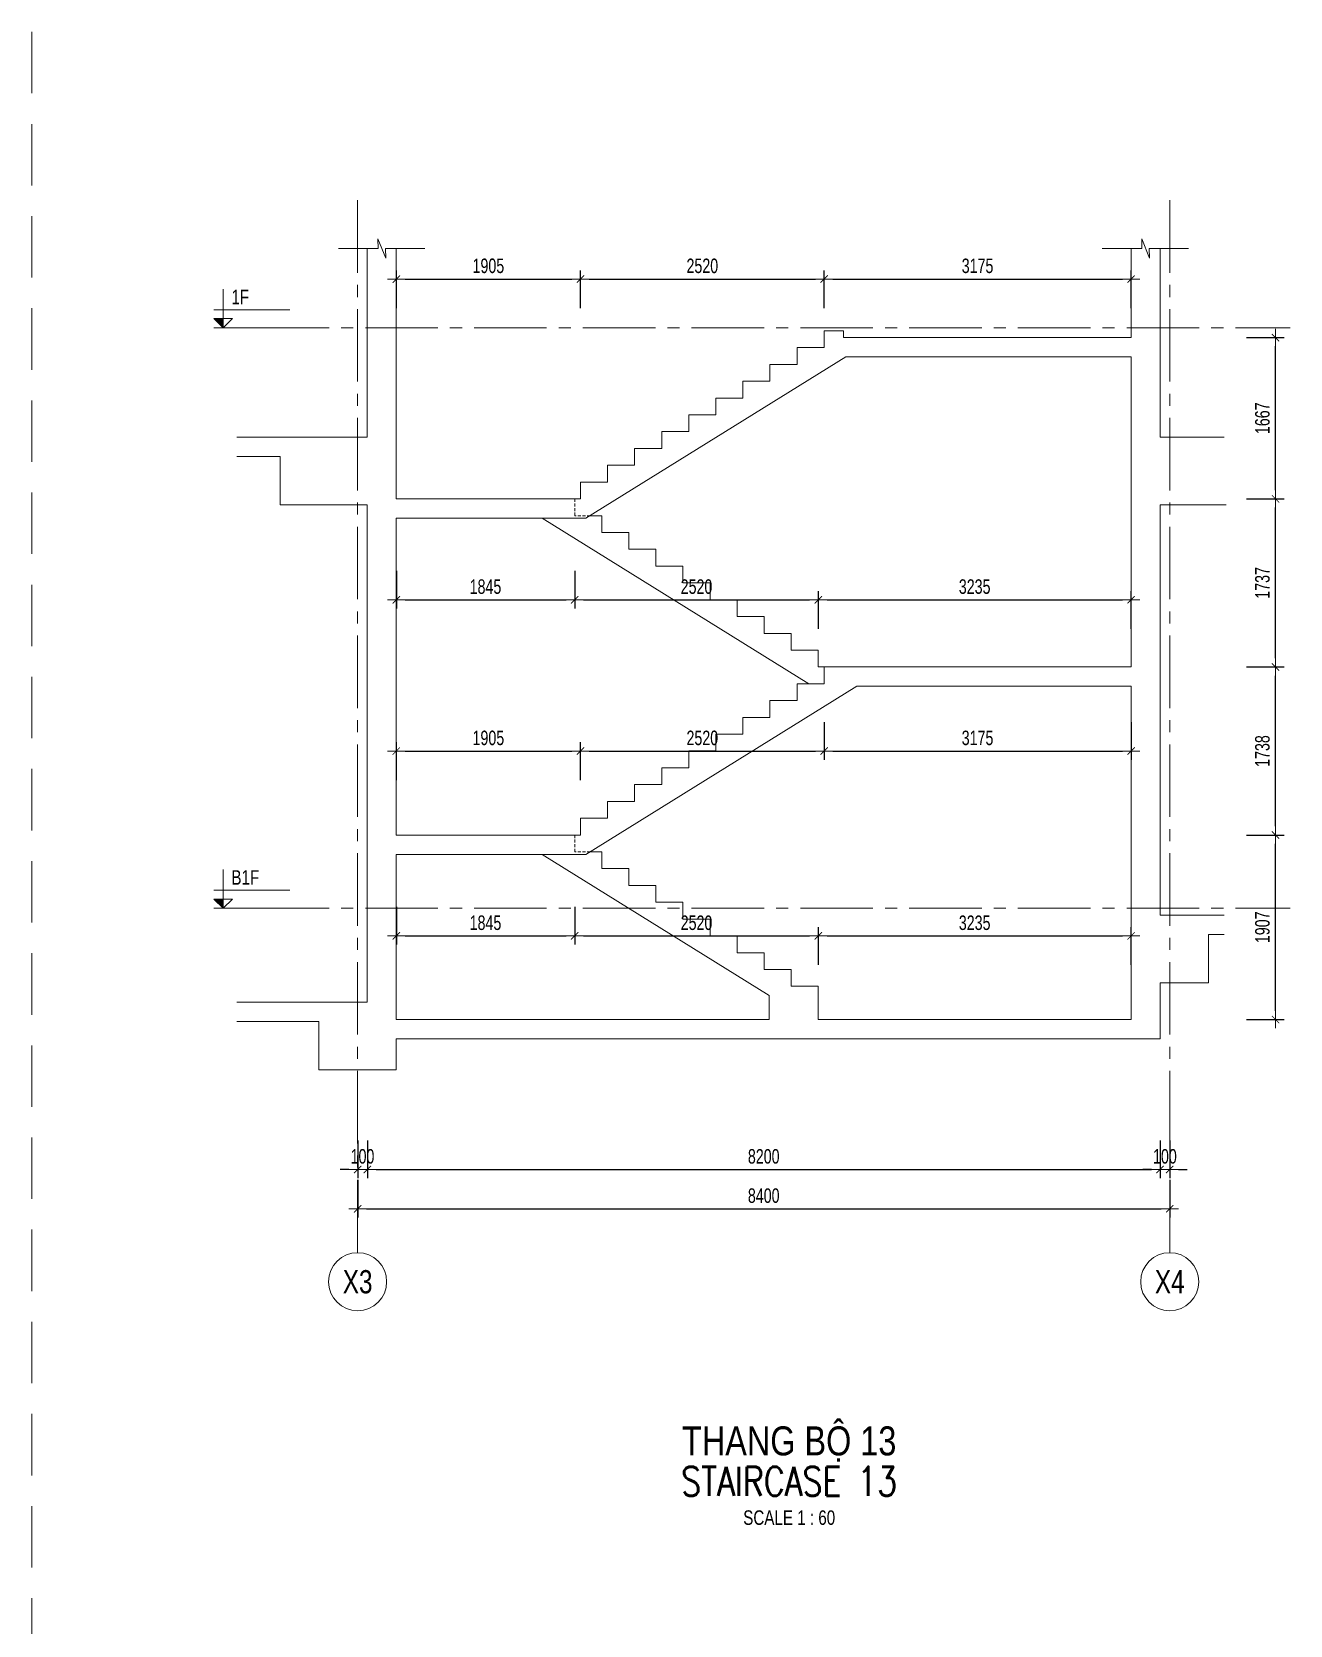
# Model space of a CAD drawing. Header units: millimetres. Extents: x -179076 to 254975, y -18667 to 296191.
# Drawn here: x 189934 to 202949, y 59763 to 76234 of the extents above; entities that cross this region are included whole.
import ezdxf
from ezdxf.enums import TextEntityAlignment as Align

# ---------------------------------------------------------------- set-up
doc = ezdxf.new("R2010")
doc.units = ezdxf.units.MM
doc.linetypes.add('CENTER2', pattern=[1.125, 0.75, -0.125, 0.125, -0.125])
doc.linetypes.add('HIDDEN2', pattern=[4.7625, 3.175, -1.5875])
doc.layers.get('Defpoints').update_dxf_attribs({"color": 151, "lineweight": 9})
for name, color, linetype, lineweight in [('NDC_S_ANNO', 7, 'Continuous', 20), ('NDC_S_AXIS', 5, 'CENTER2', 13), ('NDC_S_CONTINUOUS', 3, 'Continuous', 20), ('NDC_S_DIM', 1, 'Continuous', 15), ('NDC_S_ENG TITLE', 3, 'Continuous', 20), ('NDC_S_HIDDEN', 8, 'HIDDEN2', 13), ('NDC_S_SLAB', 2, 'Continuous', 20), ('NDC_S_SYMBOL', 1, 'Continuous', 15), ('NDC_S_TEXT SYMBOL', 7, 'Continuous', 20), ('NDC_S_VN TEXT', 7, 'Continuous', 20), ('NDC_S_VN TITLE', 6, 'Continuous', 35)]:
    doc.layers.add(name, color=color, linetype=linetype, lineweight=lineweight)
doc.styles.add('NDC_ANNO', font='', dxfattribs={"width": 0.8})
doc.styles.add('NDC_DIM', font='', dxfattribs={"width": 0.75})
doc.styles.add('NDC_EN TXT', font='romans.shx', dxfattribs={"width": 0.8})
doc.styles.add('NDC_VIE TXT', font='arial.ttf', dxfattribs={"width": 0.8})
doc.styles.get('NDC_ANNO').set_extended_font_data('Dotum')
doc.styles.get('NDC_DIM').set_extended_font_data('Dotum')
doc.dimstyles.new('NDC_dim_60', dxfattribs={"dimscale": 60, "dimtxt": 2.5, "dimasz": 1.5, "dimexe": 1.5, "dimexo": 2.5, "dimgap": 1, "dimtad": 1, "dimdec": 0, "dimzin": 0, "dimdsep": 46, "dimtxsty": 'NDC_DIM', "dimblk": 'DIMMARK', "dimcen": 0.09, "dimdle": 1.2, "dimclrd": 1, "dimclre": 1, "dimclrt": 3, "dimadec": 0, "dimazin": 0, "dimtfac": 1, "dimtdec": 0, "dimtix": 1, "dimtofl": 0, "dimtmove": 0, "dimatfit": 3, "dimfxl": 5, "dimfxlon": 1, "dimtolj": 1, "dimtzin": 0, "dimarcsym": 0})

# ---------------------------------------------------------------- blocks, each defined once
blk = doc.blocks.new('DIMMARK')
at = {"layer": 'NDC_S_DIM', "color": 1}
blk.add_line((-1.5, 0), (1, 0), dxfattribs=at)
at = {"layer": 'NDC_S_DIM', "color": 2, "const_width": 0.1}
blk.add_lwpolyline([(-0.42, -0.42), (0.42, 0.42)], dxfattribs=at)
blk = doc.blocks.new('*D1991')
at = {"layer": 'Defpoints', "color": 0, "transparency": 16777216}
for p in [(193704, 67931), (195549, 67931), (195549, 66888)]:
    blk.add_point(p, dxfattribs=at)
at = {"layer": 'NDC_S_DIM', "color": 1, "lineweight": -2, "transparency": 16777216}
for p, q in [((193704, 67188), (193704, 66798)), ((195549, 67188), (195549, 66798)), ((193794, 66888), (195459, 66888))]:
    blk.add_line(p, q, dxfattribs=at)
at = {"layer": 'NDC_S_DIM', "color": 1, "lineweight": -2, "transparency": 16777216, "xscale": 90, "yscale": 90, "zscale": 90, "rotation": 180}
blk.add_blockref('DIMMARK', (193704, 66888), dxfattribs=at)
at = {"layer": 'NDC_S_DIM', "color": 1, "lineweight": -2, "transparency": 16777216, "xscale": 90, "yscale": 90, "zscale": 90}
blk.add_blockref('DIMMARK', (195549, 66888), dxfattribs=at)
at = {"layer": 'NDC_S_DIM', "color": 3, "transparency": 16777216, "insert": (194626, 67023), "char_height": 150, "attachment_point": 5, "style": 'NDC_DIM'}
blk.add_mtext('\\A1;1845', dxfattribs=at)
blk = doc.blocks.new('*D1992')
at = {"layer": 'Defpoints', "color": 0, "transparency": 16777216}
for p in [(195549, 67931), (198069, 66888), (198069, 66023)]:
    blk.add_point(p, dxfattribs=at)
at = {"layer": 'NDC_S_DIM', "color": 1, "lineweight": -2, "transparency": 16777216}
for p, q in [((195549, 67188), (195549, 66798)), ((195639, 66888), (197979, 66888)), ((198069, 66588), (198069, 66978))]:
    blk.add_line(p, q, dxfattribs=at)
at = {"layer": 'NDC_S_DIM', "color": 1, "lineweight": -2, "transparency": 16777216, "xscale": 90, "yscale": 90, "zscale": 90, "rotation": 180}
blk.add_blockref('DIMMARK', (195549, 66888), dxfattribs=at)
at = {"layer": 'NDC_S_DIM', "color": 1, "lineweight": -2, "transparency": 16777216, "xscale": 90, "yscale": 90, "zscale": 90}
blk.add_blockref('DIMMARK', (198069, 66888), dxfattribs=at)
at = {"layer": 'NDC_S_DIM', "color": 3, "transparency": 16777216, "insert": (196809, 67023), "char_height": 150, "attachment_point": 5, "style": 'NDC_DIM'}
blk.add_mtext('\\A1;2520', dxfattribs=at)
blk = doc.blocks.new('*D1993')
at = {"layer": 'Defpoints', "color": 0, "transparency": 16777216}
for p in [(201304, 66888), (198069, 66023), (201304, 66023)]:
    blk.add_point(p, dxfattribs=at)
at = {"layer": 'NDC_S_DIM', "color": 1, "lineweight": -2, "transparency": 16777216}
for p, q in [((198069, 66588), (198069, 66978)), ((198159, 66888), (201214, 66888)), ((201304, 66588), (201304, 66978))]:
    blk.add_line(p, q, dxfattribs=at)
at = {"layer": 'NDC_S_DIM', "color": 1, "lineweight": -2, "transparency": 16777216, "xscale": 90, "yscale": 90, "zscale": 90, "rotation": 180}
blk.add_blockref('DIMMARK', (198069, 66888), dxfattribs=at)
at = {"layer": 'NDC_S_DIM', "color": 1, "lineweight": -2, "transparency": 16777216, "xscale": 90, "yscale": 90, "zscale": 90}
blk.add_blockref('DIMMARK', (201304, 66888), dxfattribs=at)
at = {"layer": 'NDC_S_DIM', "color": 3, "transparency": 16777216, "insert": (199686, 67023), "char_height": 150, "attachment_point": 5, "style": 'NDC_DIM'}
blk.add_mtext('\\A1;3235', dxfattribs=at)
blk = doc.blocks.new('*D1994')
at = {"layer": 'Defpoints', "color": 0, "transparency": 16777216}
for p in [(195609, 68799), (193704, 67931), (195609, 67931)]:
    blk.add_point(p, dxfattribs=at)
at = {"layer": 'NDC_S_DIM', "color": 1, "lineweight": -2, "transparency": 16777216}
for p, q in [((193704, 68499), (193704, 68889)), ((195609, 68499), (195609, 68889)), ((193794, 68799), (195519, 68799))]:
    blk.add_line(p, q, dxfattribs=at)
at = {"layer": 'NDC_S_DIM', "color": 1, "lineweight": -2, "transparency": 16777216, "xscale": 90, "yscale": 90, "zscale": 90, "rotation": 180}
blk.add_blockref('DIMMARK', (193704, 68799), dxfattribs=at)
at = {"layer": 'NDC_S_DIM', "color": 1, "lineweight": -2, "transparency": 16777216, "xscale": 90, "yscale": 90, "zscale": 90}
blk.add_blockref('DIMMARK', (195609, 68799), dxfattribs=at)
at = {"layer": 'NDC_S_DIM', "color": 3, "transparency": 16777216, "insert": (194656, 68934), "char_height": 150, "attachment_point": 5, "style": 'NDC_DIM'}
blk.add_mtext('\\A1;1905', dxfattribs=at)
blk = doc.blocks.new('*D1995')
at = {"layer": 'Defpoints', "color": 0, "transparency": 16777216}
for p in [(198129, 69494), (198129, 68799), (195609, 67931)]:
    blk.add_point(p, dxfattribs=at)
at = {"layer": 'NDC_S_DIM', "color": 1, "lineweight": -2, "transparency": 16777216}
for p, q in [((198129, 69099), (198129, 68709)), ((195609, 68499), (195609, 68889)), ((195699, 68799), (198039, 68799))]:
    blk.add_line(p, q, dxfattribs=at)
at = {"layer": 'NDC_S_DIM', "color": 1, "lineweight": -2, "transparency": 16777216, "xscale": 90, "yscale": 90, "zscale": 90, "rotation": 180}
blk.add_blockref('DIMMARK', (195609, 68799), dxfattribs=at)
at = {"layer": 'NDC_S_DIM', "color": 1, "lineweight": -2, "transparency": 16777216, "xscale": 90, "yscale": 90, "zscale": 90}
blk.add_blockref('DIMMARK', (198129, 68799), dxfattribs=at)
at = {"layer": 'NDC_S_DIM', "color": 3, "transparency": 16777216, "insert": (196869, 68934), "char_height": 150, "attachment_point": 5, "style": 'NDC_DIM'}
blk.add_mtext('\\A1;2520', dxfattribs=at)
blk = doc.blocks.new('*D1996')
at = {"layer": 'Defpoints', "color": 0, "transparency": 16777216}
for p in [(198129, 69494), (201304, 69468), (201304, 68799)]:
    blk.add_point(p, dxfattribs=at)
at = {"layer": 'NDC_S_DIM', "color": 1, "lineweight": -2, "transparency": 16777216}
for p, q in [((198129, 69099), (198129, 68709)), ((201304, 69099), (201304, 68709)), ((198219, 68799), (201214, 68799))]:
    blk.add_line(p, q, dxfattribs=at)
at = {"layer": 'NDC_S_DIM', "color": 1, "lineweight": -2, "transparency": 16777216, "xscale": 90, "yscale": 90, "zscale": 90, "rotation": 180}
blk.add_blockref('DIMMARK', (198129, 68799), dxfattribs=at)
at = {"layer": 'NDC_S_DIM', "color": 1, "lineweight": -2, "transparency": 16777216, "xscale": 90, "yscale": 90, "zscale": 90}
blk.add_blockref('DIMMARK', (201304, 68799), dxfattribs=at)
at = {"layer": 'NDC_S_DIM', "color": 3, "transparency": 16777216, "insert": (199716, 68934), "char_height": 150, "attachment_point": 5, "style": 'NDC_DIM'}
blk.add_mtext('\\A1;3175', dxfattribs=at)
blk = doc.blocks.new('*D1997')
at = {"layer": 'Defpoints', "color": 0, "transparency": 16777216}
for p in [(195549, 71406), (193704, 71206), (195549, 70363)]:
    blk.add_point(p, dxfattribs=at)
at = {"layer": 'NDC_S_DIM', "color": 1, "lineweight": -2, "transparency": 16777216}
for p, q in [((193704, 70663), (193704, 70273)), ((195549, 70663), (195549, 70273)), ((193794, 70363), (195459, 70363))]:
    blk.add_line(p, q, dxfattribs=at)
at = {"layer": 'NDC_S_DIM', "color": 1, "lineweight": -2, "transparency": 16777216, "xscale": 90, "yscale": 90, "zscale": 90, "rotation": 180}
blk.add_blockref('DIMMARK', (193704, 70363), dxfattribs=at)
at = {"layer": 'NDC_S_DIM', "color": 1, "lineweight": -2, "transparency": 16777216, "xscale": 90, "yscale": 90, "zscale": 90}
blk.add_blockref('DIMMARK', (195549, 70363), dxfattribs=at)
at = {"layer": 'NDC_S_DIM', "color": 3, "transparency": 16777216, "insert": (194626, 70498), "char_height": 150, "attachment_point": 5, "style": 'NDC_DIM'}
blk.add_mtext('\\A1;1845', dxfattribs=at)
blk = doc.blocks.new('*D1998')
at = {"layer": 'Defpoints', "color": 0, "transparency": 16777216}
for p in [(195549, 71406), (198069, 70363), (198069, 69668)]:
    blk.add_point(p, dxfattribs=at)
at = {"layer": 'NDC_S_DIM', "color": 1, "lineweight": -2, "transparency": 16777216}
for p, q in [((195549, 70663), (195549, 70273)), ((195639, 70363), (197979, 70363)), ((198069, 70063), (198069, 70453))]:
    blk.add_line(p, q, dxfattribs=at)
at = {"layer": 'NDC_S_DIM', "color": 1, "lineweight": -2, "transparency": 16777216, "xscale": 90, "yscale": 90, "zscale": 90, "rotation": 180}
blk.add_blockref('DIMMARK', (195549, 70363), dxfattribs=at)
at = {"layer": 'NDC_S_DIM', "color": 1, "lineweight": -2, "transparency": 16777216, "xscale": 90, "yscale": 90, "zscale": 90}
blk.add_blockref('DIMMARK', (198069, 70363), dxfattribs=at)
at = {"layer": 'NDC_S_DIM', "color": 3, "transparency": 16777216, "insert": (196809, 70498), "char_height": 150, "attachment_point": 5, "style": 'NDC_DIM'}
blk.add_mtext('\\A1;2520', dxfattribs=at)
blk = doc.blocks.new('*D1999')
at = {"layer": 'Defpoints', "color": 0, "transparency": 16777216}
for p in [(201304, 70363), (198069, 69668), (201304, 69668)]:
    blk.add_point(p, dxfattribs=at)
at = {"layer": 'NDC_S_DIM', "color": 1, "lineweight": -2, "transparency": 16777216}
for p, q in [((198069, 70063), (198069, 70453)), ((198159, 70363), (201214, 70363)), ((201304, 70063), (201304, 70453))]:
    blk.add_line(p, q, dxfattribs=at)
at = {"layer": 'NDC_S_DIM', "color": 1, "lineweight": -2, "transparency": 16777216, "xscale": 90, "yscale": 90, "zscale": 90, "rotation": 180}
blk.add_blockref('DIMMARK', (198069, 70363), dxfattribs=at)
at = {"layer": 'NDC_S_DIM', "color": 1, "lineweight": -2, "transparency": 16777216, "xscale": 90, "yscale": 90, "zscale": 90}
blk.add_blockref('DIMMARK', (201304, 70363), dxfattribs=at)
at = {"layer": 'NDC_S_DIM', "color": 3, "transparency": 16777216, "insert": (199686, 70498), "char_height": 150, "attachment_point": 5, "style": 'NDC_DIM'}
blk.add_mtext('\\A1;3235', dxfattribs=at)
blk = doc.blocks.new('*D2000')
at = {"layer": 'Defpoints', "color": 0, "transparency": 16777216}
for p in [(195609, 73678), (193704, 71406), (195609, 71406)]:
    blk.add_point(p, dxfattribs=at)
at = {"layer": 'NDC_S_DIM', "color": 1, "lineweight": -2, "transparency": 16777216}
for p, q in [((193704, 73378), (193704, 73768)), ((193794, 73678), (195519, 73678)), ((195609, 73378), (195609, 73768))]:
    blk.add_line(p, q, dxfattribs=at)
at = {"layer": 'NDC_S_DIM', "color": 1, "lineweight": -2, "transparency": 16777216, "xscale": 90, "yscale": 90, "zscale": 90, "rotation": 180}
blk.add_blockref('DIMMARK', (193704, 73678), dxfattribs=at)
at = {"layer": 'NDC_S_DIM', "color": 1, "lineweight": -2, "transparency": 16777216, "xscale": 90, "yscale": 90, "zscale": 90}
blk.add_blockref('DIMMARK', (195609, 73678), dxfattribs=at)
at = {"layer": 'NDC_S_DIM', "color": 3, "transparency": 16777216, "insert": (194656, 73814), "char_height": 150, "attachment_point": 5, "style": 'NDC_DIM'}
blk.add_mtext('\\A1;1905', dxfattribs=at)
blk = doc.blocks.new('*D2001')
at = {"layer": 'Defpoints', "color": 0, "transparency": 16777216}
for p in [(198129, 73678), (198129, 72969), (195609, 71406)]:
    blk.add_point(p, dxfattribs=at)
at = {"layer": 'NDC_S_DIM', "color": 1, "lineweight": -2, "transparency": 16777216}
for p, q in [((195609, 73378), (195609, 73768)), ((195699, 73678), (198039, 73678)), ((198129, 73378), (198129, 73768))]:
    blk.add_line(p, q, dxfattribs=at)
at = {"layer": 'NDC_S_DIM', "color": 1, "lineweight": -2, "transparency": 16777216, "xscale": 90, "yscale": 90, "zscale": 90, "rotation": 180}
blk.add_blockref('DIMMARK', (195609, 73678), dxfattribs=at)
at = {"layer": 'NDC_S_DIM', "color": 1, "lineweight": -2, "transparency": 16777216, "xscale": 90, "yscale": 90, "zscale": 90}
blk.add_blockref('DIMMARK', (198129, 73678), dxfattribs=at)
at = {"layer": 'NDC_S_DIM', "color": 3, "transparency": 16777216, "insert": (196869, 73814), "char_height": 150, "attachment_point": 5, "style": 'NDC_DIM'}
blk.add_mtext('\\A1;2520', dxfattribs=at)
blk = doc.blocks.new('*D2002')
at = {"layer": 'Defpoints', "color": 0, "transparency": 16777216}
for p in [(201304, 73678), (198129, 72969), (201304, 73073)]:
    blk.add_point(p, dxfattribs=at)
at = {"layer": 'NDC_S_DIM', "color": 1, "lineweight": -2, "transparency": 16777216}
for p, q in [((198129, 73378), (198129, 73768)), ((198219, 73678), (201214, 73678)), ((201304, 73378), (201304, 73768))]:
    blk.add_line(p, q, dxfattribs=at)
at = {"layer": 'NDC_S_DIM', "color": 1, "lineweight": -2, "transparency": 16777216, "xscale": 90, "yscale": 90, "zscale": 90, "rotation": 180}
blk.add_blockref('DIMMARK', (198129, 73678), dxfattribs=at)
at = {"layer": 'NDC_S_DIM', "color": 1, "lineweight": -2, "transparency": 16777216, "xscale": 90, "yscale": 90, "zscale": 90}
blk.add_blockref('DIMMARK', (201304, 73678), dxfattribs=at)
at = {"layer": 'NDC_S_DIM', "color": 3, "transparency": 16777216, "insert": (199716, 73814), "char_height": 150, "attachment_point": 5, "style": 'NDC_DIM'}
blk.add_mtext('\\A1;3175', dxfattribs=at)
blk = doc.blocks.new('Drawing name_symbol')
at = {"layer": 'NDC_S_ENG TITLE', "style": 'NDC_EN TXT', "width": 0.8}
blk.add_attdef('SECTDET1', text='', height=5, dxfattribs=at).set_placement((0, 1.01), align=Align.CENTER)
at = {"layer": 'NDC_S_TEXT SYMBOL', "lineweight": 25, "style": 'NDC_ANNO', "width": 0.8}
blk.add_attdef('SSCALE', text='', height=2.5, dxfattribs=at).set_placement((0, -4), align=Align.CENTER)
at = {"layer": 'NDC_S_VN TITLE', "style": 'NDC_VIE TXT', "width": 0.8}
blk.add_attdef('SECTDET2', text='', height=5, dxfattribs=at).set_placement((0, 7.97), align=Align.CENTER)
blk = doc.blocks.new('kata_block_CT')
at = {"layer": 'NDC_S_ANNO'}
blk.add_hatch(color=3, dxfattribs=at).paths.add_polyline_path([(0, 1.6), (-1.61, 1.6), (0, 0)])
at = {"layer": 'NDC_S_ANNO', "ltscale": 50}
h = blk.add_hatch(dxfattribs=at)
h.set_pattern_fill('ANSI31', color=256, scale=1.406, style=0)
h.paths.add_polyline_path([(0, 1.6), (0, 0), (1.61, 1.6)])
for p, q in [((-1.59, 3.14), (11.47, 3.14)), ((11.56, 0), (-1.64, 0))]:
    blk.add_line(p, q, dxfattribs=at)
for points in [[(0, 6.69), (0, 0)], [(0, 0), (-1.61, 1.6), (0, 1.6)], [(0, 0), (1.61, 1.6), (0, 1.6)]]:
    blk.add_lwpolyline(points, dxfattribs=at)
at = {"layer": 'NDC_S_ANNO', "color": 8, "ltscale": 50}
blk.add_lwpolyline([(0, 0), (-1.61, 1.6), (0, 1.6)], dxfattribs=at)
at = {"layer": 'NDC_S_TEXT SYMBOL', "color": 3, "style": 'NDC_ANNO', "width": 0.8}
blk.add_attdef('CT', (1.41, 4.07), '', height=2.5, dxfattribs=at)
blk = doc.blocks.new('*D2003')
at = {"layer": 'Defpoints', "color": 0, "transparency": 16777216}
for p in [(193304, 67173), (193404, 67173), (193404, 64473)]:
    blk.add_point(p, dxfattribs=at)
at = {"layer": 'NDC_S_DIM', "color": 1, "lineweight": -2, "transparency": 16777216}
for p, q in [((193304, 64773), (193304, 64383)), ((193404, 64773), (193404, 64383)), ((193214, 64473), (193124, 64473)), ((193494, 64473), (193584, 64473))]:
    blk.add_line(p, q, dxfattribs=at)
at = {"layer": 'NDC_S_DIM', "color": 1, "lineweight": -2, "transparency": 16777216, "xscale": 90, "yscale": 90, "zscale": 90}
blk.add_blockref('DIMMARK', (193304, 64473), dxfattribs=at)
at = {"layer": 'NDC_S_DIM', "color": 1, "lineweight": -2, "transparency": 16777216, "xscale": 90, "yscale": 90, "zscale": 90, "rotation": 180}
blk.add_blockref('DIMMARK', (193404, 64473), dxfattribs=at)
at = {"layer": 'NDC_S_DIM', "color": 3, "transparency": 16777216, "insert": (193354, 64608), "char_height": 150, "attachment_point": 5, "style": 'NDC_DIM'}
blk.add_mtext('\\A1;100', dxfattribs=at)
blk = doc.blocks.new('*D2004')
at = {"layer": 'Defpoints', "color": 0, "transparency": 16777216}
for p in [(193404, 67173), (201604, 66403), (201604, 64473)]:
    blk.add_point(p, dxfattribs=at)
at = {"layer": 'NDC_S_DIM', "color": 1, "lineweight": -2, "transparency": 16777216}
for p, q in [((193404, 64773), (193404, 64383)), ((201604, 64773), (201604, 64383)), ((193494, 64473), (201514, 64473))]:
    blk.add_line(p, q, dxfattribs=at)
at = {"layer": 'NDC_S_DIM', "color": 1, "lineweight": -2, "transparency": 16777216, "xscale": 90, "yscale": 90, "zscale": 90, "rotation": 180}
blk.add_blockref('DIMMARK', (193404, 64473), dxfattribs=at)
at = {"layer": 'NDC_S_DIM', "color": 1, "lineweight": -2, "transparency": 16777216, "xscale": 90, "yscale": 90, "zscale": 90}
blk.add_blockref('DIMMARK', (201604, 64473), dxfattribs=at)
at = {"layer": 'NDC_S_DIM', "color": 3, "transparency": 16777216, "insert": (197504, 64608), "char_height": 150, "attachment_point": 5, "style": 'NDC_DIM'}
blk.add_mtext('\\A1;8200', dxfattribs=at)
blk = doc.blocks.new('*D2005')
at = {"layer": 'Defpoints', "color": 0, "transparency": 16777216}
for p in [(201604, 66403), (201704, 66403), (201704, 64473)]:
    blk.add_point(p, dxfattribs=at)
at = {"layer": 'NDC_S_DIM', "color": 1, "lineweight": -2, "transparency": 16777216}
for p, q in [((201604, 64773), (201604, 64383)), ((201704, 64773), (201704, 64383)), ((201514, 64473), (201424, 64473)), ((201794, 64473), (201884, 64473))]:
    blk.add_line(p, q, dxfattribs=at)
at = {"layer": 'NDC_S_DIM', "color": 1, "lineweight": -2, "transparency": 16777216, "xscale": 90, "yscale": 90, "zscale": 90}
blk.add_blockref('DIMMARK', (201604, 64473), dxfattribs=at)
at = {"layer": 'NDC_S_DIM', "color": 1, "lineweight": -2, "transparency": 16777216, "xscale": 90, "yscale": 90, "zscale": 90, "rotation": 180}
blk.add_blockref('DIMMARK', (201704, 64473), dxfattribs=at)
at = {"layer": 'NDC_S_DIM', "color": 3, "transparency": 16777216, "insert": (201654, 64608), "char_height": 150, "attachment_point": 5, "style": 'NDC_DIM'}
blk.add_mtext('\\A1;100', dxfattribs=at)
blk = doc.blocks.new('*D2006')
at = {"layer": 'Defpoints', "color": 0, "transparency": 16777216}
for p in [(193304, 67173), (201704, 67173), (201704, 64067)]:
    blk.add_point(p, dxfattribs=at)
at = {"layer": 'NDC_S_DIM', "color": 1, "lineweight": -2, "transparency": 16777216}
for p, q in [((193304, 64367), (193304, 63977)), ((201704, 64367), (201704, 63977)), ((193394, 64067), (201614, 64067))]:
    blk.add_line(p, q, dxfattribs=at)
at = {"layer": 'NDC_S_DIM', "color": 1, "lineweight": -2, "transparency": 16777216, "xscale": 90, "yscale": 90, "zscale": 90, "rotation": 180}
blk.add_blockref('DIMMARK', (193304, 64067), dxfattribs=at)
at = {"layer": 'NDC_S_DIM', "color": 1, "lineweight": -2, "transparency": 16777216, "xscale": 90, "yscale": 90, "zscale": 90}
blk.add_blockref('DIMMARK', (201704, 64067), dxfattribs=at)
at = {"layer": 'NDC_S_DIM', "color": 3, "transparency": 16777216, "insert": (197504, 64202), "char_height": 150, "attachment_point": 5, "style": 'NDC_DIM'}
blk.add_mtext('\\A1;8400', dxfattribs=at)
blk = doc.blocks.new('*U187')
at = {"layer": 'NDC_S_SYMBOL'}
blk.add_line((0, 5), (0, 9), dxfattribs=at)
blk.add_circle((0, 0), 5, dxfattribs=at)
at = {"layer": 'NDC_S_TEXT SYMBOL', "color": 7, "style": 'NDC_ANNO', "width": 0.8}
blk.add_attdef('GRID', text='', height=4, dxfattribs=at).set_placement((0, 0), align=Align.MIDDLE)
blk = doc.blocks.new('*D2069')
at = {"layer": 'Defpoints', "color": 0, "transparency": 16777216}
for p in [(195609, 67931), (202798, 67931), (201304, 66023)]:
    blk.add_point(p, dxfattribs=at)
at = {"layer": 'NDC_S_DIM', "color": 1, "lineweight": -2, "transparency": 16777216}
for p, q in [((202498, 67931), (202888, 67931)), ((202798, 66113), (202798, 67841)), ((202498, 66023), (202888, 66023))]:
    blk.add_line(p, q, dxfattribs=at)
at = {"layer": 'NDC_S_DIM', "color": 1, "lineweight": -2, "transparency": 16777216, "xscale": 90, "yscale": 90, "zscale": 90}
for p, rotation in [((202798, 67931), 90), ((202798, 66023), 270)]:
    blk.add_blockref('DIMMARK', p, dxfattribs=dict(at, rotation=rotation))
at = {"layer": 'NDC_S_DIM', "color": 3, "transparency": 16777216, "insert": (202663, 66977), "char_height": 150, "attachment_point": 5, "rotation": 90, "style": 'NDC_DIM'}
blk.add_mtext('\\A1;1907', dxfattribs=at)
blk = doc.blocks.new('*D2070')
at = {"layer": 'Defpoints', "color": 0, "transparency": 16777216}
for p in [(201304, 69668), (202798, 69668), (195609, 67931)]:
    blk.add_point(p, dxfattribs=at)
at = {"layer": 'NDC_S_DIM', "color": 1, "lineweight": -2, "transparency": 16777216}
for p, q in [((202498, 69668), (202888, 69668)), ((202798, 68021), (202798, 69578)), ((202498, 67931), (202888, 67931))]:
    blk.add_line(p, q, dxfattribs=at)
at = {"layer": 'NDC_S_DIM', "color": 1, "lineweight": -2, "transparency": 16777216, "xscale": 90, "yscale": 90, "zscale": 90}
for p, rotation in [((202798, 69668), 90), ((202798, 67931), 270)]:
    blk.add_blockref('DIMMARK', p, dxfattribs=dict(at, rotation=rotation))
at = {"layer": 'NDC_S_DIM', "color": 3, "transparency": 16777216, "insert": (202663, 68799), "char_height": 150, "attachment_point": 5, "rotation": 90, "style": 'NDC_DIM'}
blk.add_mtext('\\A1;1738', dxfattribs=at)
blk = doc.blocks.new('*D2071')
at = {"layer": 'Defpoints', "color": 0, "transparency": 16777216}
for p in [(195609, 71406), (202798, 71406), (201304, 69668)]:
    blk.add_point(p, dxfattribs=at)
at = {"layer": 'NDC_S_DIM', "color": 1, "lineweight": -2, "transparency": 16777216}
for p, q in [((202498, 71406), (202888, 71406)), ((202798, 69758), (202798, 71316)), ((202498, 69668), (202888, 69668))]:
    blk.add_line(p, q, dxfattribs=at)
at = {"layer": 'NDC_S_DIM', "color": 1, "lineweight": -2, "transparency": 16777216, "xscale": 90, "yscale": 90, "zscale": 90}
for p, rotation in [((202798, 71406), 90), ((202798, 69668), 270)]:
    blk.add_blockref('DIMMARK', p, dxfattribs=dict(at, rotation=rotation))
at = {"layer": 'NDC_S_DIM', "color": 3, "transparency": 16777216, "insert": (202663, 70537), "char_height": 150, "attachment_point": 5, "rotation": 90, "style": 'NDC_DIM'}
blk.add_mtext('\\A1;1737', dxfattribs=at)
blk = doc.blocks.new('*D2072')
at = {"layer": 'Defpoints', "color": 0, "transparency": 16777216}
for p in [(201304, 73073), (202798, 73073), (195609, 71406)]:
    blk.add_point(p, dxfattribs=at)
at = {"layer": 'NDC_S_DIM', "color": 1, "lineweight": -2, "transparency": 16777216}
for p, q in [((202498, 73073), (202888, 73073)), ((202798, 71496), (202798, 72983)), ((202498, 71406), (202888, 71406))]:
    blk.add_line(p, q, dxfattribs=at)
at = {"layer": 'NDC_S_DIM', "color": 1, "lineweight": -2, "transparency": 16777216, "xscale": 90, "yscale": 90, "zscale": 90}
for p, rotation in [((202798, 73073), 90), ((202798, 71406), 270)]:
    blk.add_blockref('DIMMARK', p, dxfattribs=dict(at, rotation=rotation))
at = {"layer": 'NDC_S_DIM', "color": 3, "transparency": 16777216, "insert": (202663, 72239), "char_height": 150, "attachment_point": 5, "rotation": 90, "style": 'NDC_DIM'}
blk.add_mtext('\\A1;1667', dxfattribs=at)

msp = doc.modelspace()

# ---------------------------------------------------------------- linework, layer by layer
at = {"layer": 'NDC_S_AXIS', "ltscale": 1000}
for p, q in [((193303.7, 74492.6), (193303.7, 63610.7)), ((201703.6, 74492.6), (201703.6, 63610.7))]:
    msp.add_line(p, q, dxfattribs=at)
for points in [[(192258.6, 73173.1), (202949.3, 73173.1)], [(192258.6, 67173.1), (202949.3, 67173.1)]]:
    msp.add_lwpolyline(points, dxfattribs=at)
at = {"layer": 'NDC_S_CONTINUOUS'}
msp.add_line((195211.6, 71205.6), (197969.3, 69494.4), dxfattribs=at)
for points in [[(198128.7, 69668.1), (198068.7, 69668.1), (198068.7, 69841.9), (197788.7, 69841.9), (197788.7, 70015.6), (197508.7, 70015.6), (197508.7, 70189.4), (197228.7, 70189.4), (197228.7, 70363.1), (196948.7, 70363.1), (196948.7, 70536.9), (196668.7, 70536.9), (196668.7, 70710.6), (196388.7, 70710.6), (196388.7, 70884.4), (196108.7, 70884.4), (196108.7, 71058.1), (195828.7, 71058.1), (195828.7, 71231.9), (195708, 71231.9)], [(195211.6, 67730.6), (197560.4, 66273.1), (197560.4, 66023.1)], [(198068.7, 66023.1), (198068.7, 66366.9), (197788.7, 66366.9), (197788.7, 66540.6), (197508.7, 66540.6), (197508.7, 66714.4), (197228.7, 66714.4), (197228.7, 66888.1), (196948.7, 66888.1), (196948.7, 67061.9), (196668.7, 67061.9), (196668.7, 67235.6), (196388.7, 67235.6), (196388.7, 67409.4), (196108.7, 67409.4), (196108.7, 67583.1), (195828.7, 67583.1), (195828.7, 67756.9), (195708, 67756.9)]]:
    msp.add_lwpolyline(points, dxfattribs=at)
at = {"layer": 'NDC_S_HIDDEN', "ltscale": 200}
msp.add_line((189933.8, 76233.6), (189933.8, 42633.6), dxfattribs=at)
at = {"layer": 'NDC_S_HIDDEN', "ltscale": 10}
for points in [[(195708, 71231.9), (195548.7, 71231.9), (195548.7, 71405.6)], [(195708, 67756.9), (195548.7, 67756.9), (195548.7, 67930.6)]]:
    msp.add_lwpolyline(points, dxfattribs=at)
at = {"layer": 'NDC_S_SLAB'}
for p, q in [((193403.7, 73992.5), (193403.7, 72043.1)), ((193703.7, 73992.5), (193703.7, 71405.6)), ((201303.7, 73992.5), (201303.7, 73073.1)), ((201603.6, 73992.5), (201603.6, 72043.1)), ((198328.7, 73073.1), (201303.7, 73073.1)), ((198352.9, 72873.1), (195665.7, 71205.6)), ((198352.9, 72873.1), (201303.7, 72873.1)), ((201303.7, 72873.1), (201303.7, 69668.1)), ((192054.1, 72043.1), (193403.7, 72043.1)), ((201603.6, 72043.1), (202266.3, 72043.1)), ((192054.1, 71843.1), (192503.7, 71843.1)), ((192503.7, 71843.1), (192503.7, 71343.1)), ((193403.7, 71343.1), (192503.7, 71343.1)), ((193403.7, 66203.1), (193403.7, 71343.1)), ((201603.6, 71343.1), (201603.6, 67103.1)), ((201603.6, 71343.1), (202288.5, 71343.1)), ((193703.7, 71205.6), (193703.7, 67930.6)), ((195665.7, 71205.6), (193703.7, 71205.6)), ((198465.7, 69468.1), (195665.7, 67730.6)), ((201303.7, 69468.1), (198465.7, 69468.1)), ((201303.7, 69468.1), (201303.7, 66023.1)), ((193703.7, 67730.6), (193703.7, 66023.1)), ((195665.7, 67730.6), (193703.7, 67730.6)), ((201603.6, 67103.1), (202266.3, 67103.1)), ((202103.7, 66903.1), (202266.3, 66903.1)), ((202103.7, 66903.1), (202103.7, 66403.1)), ((201603.6, 66403.1), (202103.7, 66403.1)), ((201603.6, 66403.1), (201603.6, 65823.1)), ((193403.7, 66203.1), (192054.1, 66203.1)), ((192903.7, 66003.1), (192054.1, 66003.1)), ((192903.7, 66003.1), (192903.7, 65503.1)), ((197560.4, 66023.1), (193703.7, 66023.1)), ((201303.7, 66023.1), (198068.7, 66023.1)), ((193703.7, 65823.1), (193703.7, 65503.1)), ((201603.6, 65823.1), (193703.7, 65823.1)), ((192903.7, 65503.1), (193703.7, 65503.1))]:
    msp.add_line(p, q, dxfattribs=at)
for points in [[(193703.7, 71405.6), (195608.7, 71405.6), (195608.7, 71579.4), (195888.7, 71579.4), (195888.7, 71753.1), (196168.7, 71753.1), (196168.7, 71926.9), (196448.7, 71926.9), (196448.7, 72100.6), (196728.7, 72100.6), (196728.7, 72274.4), (197008.7, 72274.4), (197008.7, 72448.1), (197288.7, 72448.1), (197288.7, 72621.9), (197568.7, 72621.9), (197568.7, 72795.6), (197848.7, 72795.6), (197848.7, 72969.4), (198128.7, 72969.4), (198128.7, 73143.1), (198328.7, 73143.1), (198328.7, 73073.1)], [(193703.7, 67930.6), (195608.7, 67930.6), (195608.7, 68104.4), (195888.7, 68104.4), (195888.7, 68278.1), (196168.7, 68278.1), (196168.7, 68451.9), (196448.7, 68451.9), (196448.7, 68625.6), (196728.7, 68625.6), (196728.7, 68799.4), (197008.7, 68799.4), (197008.7, 68973.1), (197288.7, 68973.1), (197288.7, 69146.9), (197568.7, 69146.9), (197568.7, 69320.6), (197848.7, 69320.6), (197848.7, 69494.4), (198128.7, 69494.4), (198128.7, 69668.1), (201303.7, 69668.1)]]:
    msp.add_lwpolyline(points, dxfattribs=at)
at = {"layer": 'NDC_S_SYMBOL'}
for points in [[(193106.2, 73992.5), (193515.8, 73992.5), (193513.7, 74092.5), (193593.7, 73892.5), (193591.5, 73992.5), (193997.8, 73992.5)], [(201006.2, 73992.5), (201415.8, 73992.5), (201413.7, 74092.5), (201493.7, 73892.5), (201491.5, 73992.5), (201897.8, 73992.5)]]:
    msp.add_lwpolyline(points, dxfattribs=at)

# ---------------------------------------------------------------- block references
at = {"layer": 'NDC_S_ANNO', "xscale": 60, "yscale": 60, "zscale": 60}
msp.add_blockref('Drawing name_symbol', (197767.7, 61039.3), dxfattribs=at).add_auto_attribs({'SECTDET1': 'STAIRCASE 13', 'SECTDET2': 'THANG BỘ 13', 'SSCALE': 'SCALE 1 : 60'})
at = {"layer": 'NDC_S_AXIS', "xscale": 60, "yscale": 60, "zscale": 60}
for p, values in [((193303.7, 63312.9), {'GRID': 'X3'}), ((201703.6, 63312.9), {'GRID': 'X4'})]:
    msp.add_blockref('*U187', p, dxfattribs=at).add_auto_attribs(values)
at = {"layer": 'NDC_S_VN TEXT', "xscale": 60, "yscale": 60, "zscale": 60}
for p, values in [((191913.1, 73173.1), {'CT': '1F'}), ((191913.1, 67173.1), {'CT': 'B1F'})]:
    msp.add_blockref('kata_block_CT', p, dxfattribs=at).add_auto_attribs(values)

# ---------------------------------------------------------------- dimensions: what is measured, and where the dimension line sits
at = {"layer": 'NDC_S_DIM'}
for base, p1, p2, picture, middle in [((195608.7, 73678.4), (193703.7, 71405.6), (195608.7, 71405.6), '*D2000', (194656.2, 73813.5)), ((195548.7, 70363.1), (193703.7, 71205.6), (195548.7, 71405.6), '*D1997', (194626.2, 70498.2)), ((195608.7, 68799.4), (193703.7, 67930.6), (195608.7, 67930.6), '*D1994', (194656.2, 68934.5)), ((195548.7, 66888.1), (193703.7, 67930.6), (195548.7, 67930.6), '*D1991', (194626.2, 67023.2)), ((193403.7, 64473.3), (193303.7, 67173.1), (193403.7, 67173.1), '*D2003', (193353.7, 64608.4)), ((201703.6, 64066.8), (193303.7, 67173.1), (201703.6, 67173.1), '*D2006', (197503.6, 64201.9))]:
    dim = msp.add_linear_dim(base=base, p1=p1, p2=p2, dimstyle='NDC_dim_60', dxfattribs=at)
    dim.commit()
    dim.dimension.update_dxf_attribs({"geometry": picture, "text_midpoint": middle})
for base, p1, p2, picture, middle in [((198128.7, 73678.4), (195608.7, 71405.6), (198128.7, 72969.4), '*D2001', (196868.7, 73813.5)), ((201303.7, 73678.4), (198128.7, 72969.4), (201303.7, 73073.1), '*D2002', (199716.2, 73813.5)), ((198068.7, 70363.1), (195548.7, 71405.6), (198068.7, 69668.1), '*D1998', (196808.7, 70498.2)), ((201303.7, 70363.1), (198068.7, 69668.1), (201303.7, 69668.1), '*D1999', (199686.2, 70498.2)), ((198128.7, 68799.4), (195608.7, 67930.6), (198128.7, 69494.4), '*D1995', (196868.7, 68934.5)), ((201303.7, 68799.4), (198128.7, 69494.4), (201303.7, 69468.1), '*D1996', (199716.2, 68934.5)), ((198068.7, 66888.1), (195548.7, 67930.6), (198068.7, 66023.1), '*D1992', (196808.7, 67023.2)), ((201603.6, 64473.3), (193403.7, 67173.1), (201603.6, 66403.1), '*D2004', (197503.6, 64608.4)), ((201303.7, 66888.1), (198068.7, 66023.1), (201303.7, 66023.1), '*D1993', (199686.2, 67023.2)), ((201703.6, 64473.3), (201603.6, 66403.1), (201703.6, 66403.1), '*D2005', (201653.6, 64608.4))]:
    dim = msp.add_linear_dim(base=base, p1=p1, p2=p2, dimstyle='NDC_dim_60', override={"dimtmove": 1}, dxfattribs=at)
    dim.commit()
    dim.dimension.update_dxf_attribs({"geometry": picture, "text_midpoint": middle})
for base, p1, p2, picture, middle in [((202798.356, 73073.1376), (195608.6596, 71405.6381), (201303.6596, 73073.1376), '*D2072', (202663.2542, 72239.3879)), ((202798.356, 71405.6381), (201303.6596, 69668.1384), (195608.6596, 71405.6381), '*D2071', (202663.2542, 70536.8882)), ((202798.356, 69668.1384), (195608.6596, 67930.6356), (201303.6596, 69668.1384), '*D2070', (202663.2542, 68799.387))]:
    dim = msp.add_linear_dim(base=base, p1=p1, p2=p2, angle=90, dimstyle='NDC_dim_60', override={"dimtmove": 1}, dxfattribs=at)
    dim.commit()
    dim.dimension.update_dxf_attribs({"geometry": picture, "text_midpoint": middle})
dim = msp.add_linear_dim(base=(202798.356, 67930.6356), p1=(201303.6596, 66023.138), p2=(195608.6596, 67930.6356), angle=90, dimstyle='NDC_dim_60', dxfattribs=at)
dim.commit()
dim.dimension.update_dxf_attribs({"geometry": '*D2069', "text_midpoint": (202663.2542, 66976.8868)})

doc.saveas('drawing.dxf')
